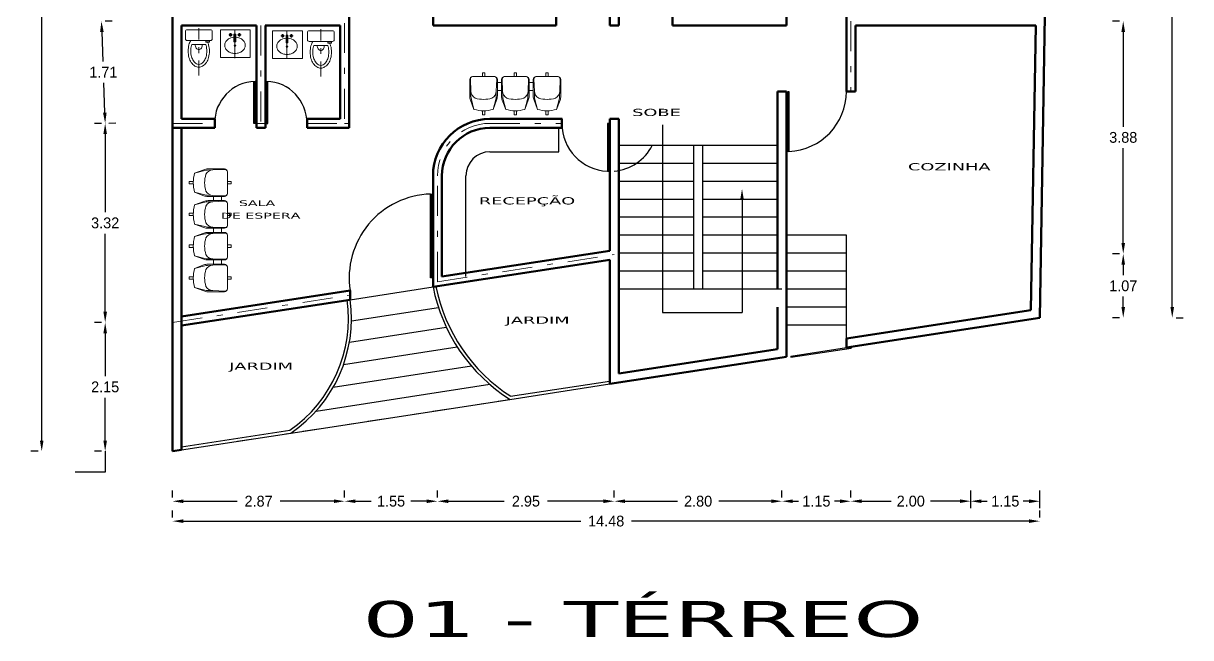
# Model space of a CAD drawing. Extents: x 80.1 to 126.1, y 13.8 to 42.4.
# Drawn here: x 80.09 to 99.58, y 13.78 to 24.03 of the extents above; entities that cross this region are included whole.
import ezdxf

# ---------------------------------------------------------------- set-up
doc = ezdxf.new("R2010")
doc.units = 0
doc.header["$MEASUREMENT"] = 0
doc.header["$PDMODE"] = 2
for name, pattern in [('DASHDOT', [1, 0.5, -0.25, 0, -0.25]), ('DASHDOT2', [0.5, 0.25, -0.125, 0, -0.125]), ('EJES630', [6.3, 5.5, -0.4, 0, -0.4])]:
    doc.linetypes.add(name, pattern=pattern)
doc.layers.get('0').update_dxf_attribs({"linetype": 'CONTINUOUS'})
doc.layers.get('DEFPOINTS').update_dxf_attribs({"linetype": 'CONTINUOUS'})
for name, color, linetype, lineweight in [('EJES', 4, 'EJES630', 13), ('MOB', 7, 'CONTINUOUS', 9), ('MUROS', 5, 'CONTINUOUS', 50)]:
    doc.layers.add(name, color=color, linetype=linetype, lineweight=lineweight)
doc.styles.add('100', font='verdana.ttf', dxfattribs={"width": 1.8, "height": 0.12})
doc.dimstyles.get("Standard").update_dxf_attribs({"dimtxt": 0.18045, "dimasz": 0.18, "dimexe": 0.18, "dimexo": 0.0625, "dimgap": 0.09, "dimtad": 0, "dimtih": 1, "dimtoh": 1, "dimzin": 0, "dimdsep": 46, "dimtxsty": 'Standard', "dimblk2": 'CLOSEDBLANK', "dimcen": 0.09, "dimadec": 0, "dimazin": 0, "dimtfac": 1, "dimtofl": 0, "dimtmove": 0, "dimatfit": 3, "dimfxl": 1, "dimtolj": 1, "dimtzin": 0, "dimarcsym": 0})

# ---------------------------------------------------------------- blocks, each defined once
blk = doc.blocks.new('91040103')
for p, q in [((0.25, -0.41), (0.32, -0.41)), ((0.25, -0.54), (0.32, -0.54)), ((0.78, -0.41), (0.85, -0.41)), ((0.78, -0.54), (0.85, -0.54)), ((1.31, -0.41), (1.38, -0.41)), ((1.31, -0.54), (1.38, -0.54))]:
    blk.add_line(p, q)
for points in [[(0, -0.07), (0, 0), (0.04, 0), (0.04, -0.07)], [(0.53, -0.07), (0.53, 0), (0.57, 0), (0.57, -0.07)], [(1.06, -0.07), (1.06, 0), (1.1, 0), (1.1, -0.07)], [(1.59, -0.07), (1.59, 0), (1.63, 0), (1.63, -0.07)], [(0, -0.64), (0, -0.7), (0.04, -0.7), (0.04, -0.64)], [(0.53, -0.64), (0.53, -0.7), (0.57, -0.7), (0.57, -0.64)], [(1.06, -0.64), (1.06, -0.7), (1.1, -0.7), (1.1, -0.64)], [(1.59, -0.64), (1.59, -0.7), (1.63, -0.7), (1.63, -0.64)]]:
    blk.add_lwpolyline(points)
for points in [[(0.18, -0.093), (0.237, -0.246, -0.08968), (0.25, -0.316), (0.25, -0.59, -0.414214), (0.2, -0.64), (-0.16, -0.64, -0.414214), (-0.21, -0.59), (-0.21, -0.316, -0.08968), (-0.197, -0.246), (-0.14, -0.093)], [(0.206, -0.64, 0.342318), (0.239, -0.596), (0.232, -0.399), (0.23, -0.307, 0.059336), (0.224, -0.26), (0.18, -0.093, 0.146279), (-0.14, -0.093), (-0.184, -0.26, 0.059336), (-0.19, -0.307), (-0.192, -0.399), (-0.199, -0.596, 0.342318), (-0.166, -0.64)], [(0.71, -0.093), (0.767, -0.246, -0.08968), (0.78, -0.316), (0.78, -0.59, -0.414214), (0.73, -0.64), (0.37, -0.64, -0.414214), (0.32, -0.59), (0.32, -0.316, -0.08968), (0.333, -0.246), (0.39, -0.093)], [(0.736, -0.64, 0.342318), (0.769, -0.596), (0.762, -0.399), (0.76, -0.307, 0.059336), (0.754, -0.26), (0.71, -0.093, 0.146279), (0.39, -0.093), (0.346, -0.26, 0.059336), (0.34, -0.307), (0.338, -0.399), (0.331, -0.596, 0.342318), (0.364, -0.64)], [(1.24, -0.093), (1.297, -0.246, -0.08968), (1.31, -0.316), (1.31, -0.59, -0.414214), (1.26, -0.64), (0.9, -0.64, -0.414214), (0.85, -0.59), (0.85, -0.316, -0.08968), (0.863, -0.246), (0.92, -0.093)], [(1.266, -0.64, 0.342318), (1.299, -0.596), (1.292, -0.399), (1.29, -0.307, 0.059336), (1.284, -0.26), (1.24, -0.093, 0.146279), (0.92, -0.093), (0.876, -0.26, 0.059336), (0.87, -0.307), (0.868, -0.399), (0.861, -0.596, 0.342318), (0.894, -0.64)], [(1.77, -0.093), (1.827, -0.246, -0.08968), (1.84, -0.316), (1.84, -0.59, -0.414214), (1.79, -0.64), (1.43, -0.64, -0.414214), (1.38, -0.59), (1.38, -0.316, -0.08968), (1.393, -0.246), (1.45, -0.093)], [(1.796, -0.64, 0.342318), (1.829, -0.596), (1.822, -0.399), (1.82, -0.307, 0.059336), (1.814, -0.26), (1.77, -0.093, 0.146279), (1.45, -0.093), (1.406, -0.26, 0.059336), (1.4, -0.307), (1.398, -0.399), (1.391, -0.596, 0.342318), (1.424, -0.64)], [(0.232, -0.399, 0.27208), (0.16, -0.28, 0.144285), (-0.12, -0.28, 0.27208), (-0.192, -0.399)], [(0.762, -0.399, 0.27208), (0.69, -0.28, 0.144285), (0.41, -0.28, 0.27208), (0.338, -0.399)], [(1.292, -0.399, 0.27208), (1.22, -0.28, 0.144285), (0.94, -0.28, 0.27208), (0.868, -0.399)], [(1.822, -0.399, 0.27208), (1.75, -0.28, 0.144285), (1.47, -0.28, 0.27208), (1.398, -0.399)]]:
    blk.add_lwpolyline(points, format="xyb")
blk = doc.blocks.new('91040102')
for p, q in [((0.25, -0.41), (0.32, -0.41)), ((0.25, -0.54), (0.32, -0.54)), ((0.78, -0.41), (0.85, -0.41)), ((0.78, -0.54), (0.85, -0.54))]:
    blk.add_line(p, q)
for points in [[(0, -0.07), (0, 0), (0.04, 0), (0.04, -0.07)], [(0.53, -0.07), (0.53, 0), (0.57, 0), (0.57, -0.07)], [(1.06, -0.07), (1.06, 0), (1.1, 0), (1.1, -0.07)], [(0, -0.64), (0, -0.7), (0.04, -0.7), (0.04, -0.64)], [(0.53, -0.64), (0.53, -0.7), (0.57, -0.7), (0.57, -0.64)], [(1.06, -0.64), (1.06, -0.7), (1.1, -0.7), (1.1, -0.64)]]:
    blk.add_lwpolyline(points)
for points in [[(0.18, -0.093), (0.237, -0.246, -0.08968), (0.25, -0.316), (0.25, -0.59, -0.414214), (0.2, -0.64), (-0.16, -0.64, -0.414214), (-0.21, -0.59), (-0.21, -0.316, -0.08968), (-0.197, -0.246), (-0.14, -0.093)], [(0.206, -0.64, 0.342318), (0.239, -0.596), (0.232, -0.399), (0.23, -0.307, 0.059336), (0.224, -0.26), (0.18, -0.093, 0.146279), (-0.14, -0.093), (-0.184, -0.26, 0.059336), (-0.19, -0.307), (-0.192, -0.399), (-0.199, -0.596, 0.342318), (-0.166, -0.64)], [(0.71, -0.093), (0.767, -0.246, -0.08968), (0.78, -0.316), (0.78, -0.59, -0.414214), (0.73, -0.64), (0.37, -0.64, -0.414214), (0.32, -0.59), (0.32, -0.316, -0.08968), (0.333, -0.246), (0.39, -0.093)], [(0.736, -0.64, 0.342318), (0.769, -0.596), (0.762, -0.399), (0.76, -0.307, 0.059336), (0.754, -0.26), (0.71, -0.093, 0.146279), (0.39, -0.093), (0.346, -0.26, 0.059336), (0.34, -0.307), (0.338, -0.399), (0.331, -0.596, 0.342318), (0.364, -0.64)], [(1.24, -0.093), (1.297, -0.246, -0.08968), (1.31, -0.316), (1.31, -0.59, -0.414214), (1.26, -0.64), (0.9, -0.64, -0.414214), (0.85, -0.59), (0.85, -0.316, -0.08968), (0.863, -0.246), (0.92, -0.093)], [(1.266, -0.64, 0.342318), (1.299, -0.596), (1.292, -0.399), (1.29, -0.307, 0.059336), (1.284, -0.26), (1.24, -0.093, 0.146279), (0.92, -0.093), (0.876, -0.26, 0.059336), (0.87, -0.307), (0.868, -0.399), (0.861, -0.596, 0.342318), (0.894, -0.64)], [(0.232, -0.399, 0.27208), (0.16, -0.28, 0.144285), (-0.12, -0.28, 0.27208), (-0.192, -0.399)], [(0.762, -0.399, 0.27208), (0.69, -0.28, 0.144285), (0.41, -0.28, 0.27208), (0.338, -0.399)], [(1.292, -0.399, 0.27208), (1.22, -0.28, 0.144285), (0.94, -0.28, 0.27208), (0.868, -0.399)]]:
    blk.add_lwpolyline(points, format="xyb")
blk = doc.blocks.new('*D28')
at = {"color": 0, "lineweight": -2}
for p, q in [((82.584, 16.121), (82.584, 16.238)), ((85.458, 16.121), (85.458, 16.238)), ((82.764, 16.058), (83.661, 16.058)), ((85.278, 16.058), (84.382, 16.058))]:
    blk.add_line(p, q, dxfattribs=at)
at = {"color": 0}
for points in [[(82.764, 16.088), (82.764, 16.028), (82.584, 16.058)], [(85.278, 16.088), (85.278, 16.028), (85.458, 16.058)]]:
    blk.add_solid(points, dxfattribs=at)
at = {"layer": 'DEFPOINTS', "color": 0}
for p in [(82.584, 16.058), (85.458, 16.058), (85.458, 16.058)]:
    blk.add_point(p, dxfattribs=at)
at = {"color": 0, "insert": (84.021, 16.058), "char_height": 0.1804, "attachment_point": 5}
blk.add_mtext('\\A1;2.87', dxfattribs=at)
blk = doc.blocks.new('_ClosedBlank')
at = {"color": 0, "linetype": 'ByBlock', "lineweight": -2}
for p, q in [((-1, 0.17), (0, 0)), ((-1, 0.17), (-1, -0.17)), ((0, 0), (-1, -0.17))]:
    blk.add_line(p, q, dxfattribs=at)
blk = doc.blocks.new('*D29')
at = {"color": 0, "lineweight": -2}
for p, q in [((85.458, 16.121), (85.458, 16.238)), ((87.008, 16.121), (87.008, 16.238)), ((85.638, 16.058), (85.903, 16.058)), ((86.828, 16.058), (86.564, 16.058))]:
    blk.add_line(p, q, dxfattribs=at)
at = {"color": 0}
for points in [[(85.638, 16.088), (85.638, 16.028), (85.458, 16.058)], [(86.828, 16.088), (86.828, 16.028), (87.008, 16.058)]]:
    blk.add_solid(points, dxfattribs=at)
at = {"layer": 'DEFPOINTS', "color": 0}
for p in [(85.458, 16.058), (87.008, 16.058), (87.008, 16.058)]:
    blk.add_point(p, dxfattribs=at)
at = {"color": 0, "insert": (86.233, 16.058), "char_height": 0.1804, "attachment_point": 5}
blk.add_mtext('\\A1;1.55', dxfattribs=at)
blk = doc.blocks.new('*D30')
at = {"color": 0, "lineweight": -2}
for p, q in [((87.008, 16.121), (87.008, 16.238)), ((89.959, 16.121), (89.959, 16.238)), ((87.188, 16.058), (88.123, 16.058)), ((89.779, 16.058), (88.844, 16.058))]:
    blk.add_line(p, q, dxfattribs=at)
at = {"color": 0}
for points in [[(87.188, 16.088), (87.188, 16.028), (87.008, 16.058)], [(89.779, 16.088), (89.779, 16.028), (89.959, 16.058)]]:
    blk.add_solid(points, dxfattribs=at)
at = {"layer": 'DEFPOINTS', "color": 0}
for p in [(87.008, 16.058), (89.959, 16.058), (89.959, 16.058)]:
    blk.add_point(p, dxfattribs=at)
at = {"color": 0, "insert": (88.484, 16.058), "char_height": 0.1804, "attachment_point": 5}
blk.add_mtext('\\A1;2.95', dxfattribs=at)
blk = doc.blocks.new('*D31')
at = {"color": 0, "lineweight": -2}
for p, q in [((89.959, 16.121), (89.959, 16.238)), ((92.759, 16.121), (92.759, 16.238)), ((90.139, 16.058), (91.014, 16.058)), ((92.579, 16.058), (91.705, 16.058))]:
    blk.add_line(p, q, dxfattribs=at)
at = {"color": 0}
for points in [[(90.139, 16.088), (90.139, 16.028), (89.959, 16.058)], [(92.579, 16.088), (92.579, 16.028), (92.759, 16.058)]]:
    blk.add_solid(points, dxfattribs=at)
at = {"layer": 'DEFPOINTS', "color": 0}
for p in [(89.959, 16.058), (92.759, 16.058), (92.759, 16.058)]:
    blk.add_point(p, dxfattribs=at)
at = {"color": 0, "insert": (91.359, 16.058), "char_height": 0.1804, "attachment_point": 5}
blk.add_mtext('\\A1;2.80', dxfattribs=at)
blk = doc.blocks.new('*D32')
at = {"color": 0, "lineweight": -2}
for p, q in [((92.759, 16.121), (92.759, 16.238)), ((93.909, 16.121), (93.909, 16.238)), ((92.939, 16.058), (93.034, 16.058)), ((93.729, 16.058), (93.635, 16.058))]:
    blk.add_line(p, q, dxfattribs=at)
at = {"color": 0}
for points in [[(92.939, 16.088), (92.939, 16.028), (92.759, 16.058)], [(93.729, 16.088), (93.729, 16.028), (93.909, 16.058)]]:
    blk.add_solid(points, dxfattribs=at)
at = {"layer": 'DEFPOINTS', "color": 0}
for p in [(92.759, 16.058), (93.909, 16.058), (93.909, 16.058)]:
    blk.add_point(p, dxfattribs=at)
at = {"color": 0, "insert": (93.334, 16.058), "char_height": 0.1804, "attachment_point": 5}
blk.add_mtext('\\A1;1.15', dxfattribs=at)
blk = doc.blocks.new('*D33')
at = {"color": 0, "lineweight": -2}
for p, q in [((82.584, 15.789), (82.584, 15.906)), ((97.064, 15.789), (97.064, 15.906)), ((82.764, 15.726), (89.403, 15.726)), ((96.884, 15.726), (90.245, 15.726))]:
    blk.add_line(p, q, dxfattribs=at)
at = {"color": 0}
for points in [[(82.764, 15.756), (82.764, 15.696), (82.584, 15.726)], [(96.884, 15.756), (96.884, 15.696), (97.064, 15.726)]]:
    blk.add_solid(points, dxfattribs=at)
at = {"layer": 'DEFPOINTS', "color": 0}
for p in [(82.584, 15.726), (97.064, 15.726), (97.064, 15.726)]:
    blk.add_point(p, dxfattribs=at)
at = {"color": 0, "insert": (89.824, 15.726), "char_height": 0.1804, "attachment_point": 5}
blk.add_mtext('\\A1;14.48', dxfattribs=at)
blk = doc.blocks.new('*D34')
at = {"color": 0, "lineweight": -2}
for p, q in [((93.909, 16.122), (93.909, 16.239)), ((95.909, 16.122), (95.909, 16.239)), ((94.089, 16.059), (94.579, 16.059)), ((95.729, 16.059), (95.24, 16.059))]:
    blk.add_line(p, q, dxfattribs=at)
at = {"color": 0}
for points in [[(94.089, 16.089), (94.089, 16.029), (93.909, 16.059)], [(95.729, 16.089), (95.729, 16.029), (95.909, 16.059)]]:
    blk.add_solid(points, dxfattribs=at)
at = {"layer": 'DEFPOINTS', "color": 0}
for p in [(93.909, 16.059), (95.909, 16.059), (95.909, 16.059)]:
    blk.add_point(p, dxfattribs=at)
at = {"color": 0, "insert": (94.909, 16.059), "char_height": 0.1804, "attachment_point": 5}
blk.add_mtext('\\A1;2.00', dxfattribs=at)
blk = doc.blocks.new('*D35')
at = {"color": 0, "lineweight": -2}
for p, q in [((95.909, 15.941), (95.909, 16.238)), ((97.064, 15.941), (97.064, 16.238)), ((96.089, 16.058), (96.186, 16.058)), ((96.884, 16.058), (96.787, 16.058))]:
    blk.add_line(p, q, dxfattribs=at)
at = {"color": 0}
for points in [[(96.089, 16.088), (96.089, 16.028), (95.909, 16.058)], [(96.884, 16.088), (96.884, 16.028), (97.064, 16.058)]]:
    blk.add_solid(points, dxfattribs=at)
at = {"layer": 'DEFPOINTS', "color": 0}
for p in [(97.064, 16.058), (95.909, 15.878), (97.064, 15.878)]:
    blk.add_point(p, dxfattribs=at)
at = {"color": 0, "insert": (96.487, 16.058), "char_height": 0.1804, "attachment_point": 5}
blk.add_mtext('\\A1;1.15', dxfattribs=at)
blk = doc.blocks.new('*D50')
at = {"color": 0, "lineweight": -2}
for p, q in [((98.393, 20.188), (98.276, 20.188)), ((98.456, 20.008), (98.456, 19.834)), ((98.456, 19.299), (98.456, 19.473)), ((98.393, 19.119), (98.276, 19.119))]:
    blk.add_line(p, q, dxfattribs=at)
at = {"color": 0}
for points in [[(98.426, 20.008), (98.486, 20.008), (98.456, 20.188)], [(98.426, 19.299), (98.486, 19.299), (98.456, 19.119)]]:
    blk.add_solid(points, dxfattribs=at)
at = {"layer": 'DEFPOINTS', "color": 0}
for p in [(98.456, 20.188), (98.456, 19.119), (98.456, 19.119)]:
    blk.add_point(p, dxfattribs=at)
at = {"color": 0, "insert": (98.456, 19.653), "char_height": 0.1804, "attachment_point": 5}
blk.add_mtext('\\A1;1.07', dxfattribs=at)
blk = doc.blocks.new('*D51')
at = {"color": 0, "lineweight": -2}
for p, q in [((99.337, 39.31), (99.454, 39.31)), ((99.274, 39.13), (99.274, 29.395)), ((99.274, 19.299), (99.274, 29.035)), ((99.337, 19.119), (99.454, 19.119))]:
    blk.add_line(p, q, dxfattribs=at)
at = {"color": 0}
for points in [[(99.244, 39.13), (99.304, 39.13), (99.274, 39.31)], [(99.244, 19.299), (99.304, 19.299), (99.274, 19.119)]]:
    blk.add_solid(points, dxfattribs=at)
at = {"layer": 'DEFPOINTS', "color": 0}
for p in [(99.274, 39.31), (99.274, 19.119), (99.274, 19.119)]:
    blk.add_point(p, dxfattribs=at)
at = {"color": 0, "insert": (99.274, 29.215), "char_height": 0.1804, "attachment_point": 5}
blk.add_mtext('\\A1;20.19', dxfattribs=at)
blk = doc.blocks.new('*D52')
at = {"color": 0, "lineweight": -2}
for p, q in [((80.464, 41.092), (80.581, 41.092)), ((80.401, 40.912), (80.401, 29.172)), ((80.401, 17.071), (80.401, 28.812)), ((80.339, 16.891), (80.221, 16.891))]:
    blk.add_line(p, q, dxfattribs=at)
at = {"color": 0}
for points in [[(80.371, 40.912), (80.431, 40.912), (80.401, 41.092)], [(80.371, 17.071), (80.431, 17.071), (80.401, 16.891)]]:
    blk.add_solid(points, dxfattribs=at)
at = {"layer": 'DEFPOINTS', "color": 0}
for p in [(80.401, 41.092), (80.401, 16.891), (80.401, 16.891)]:
    blk.add_point(p, dxfattribs=at)
at = {"color": 0, "insert": (80.401, 28.992), "char_height": 0.1804, "attachment_point": 5}
blk.add_mtext('\\A1;24.20', dxfattribs=at)
blk = doc.blocks.new('*D62')
at = {"color": 0, "lineweight": -2}
for p, q in [((81.46, 24.074), (81.578, 24.079)), ((81.405, 23.892), (81.423, 23.399)), ((81.454, 22.545), (81.436, 23.039)), ((81.523, 22.368), (81.64, 22.372))]:
    blk.add_line(p, q, dxfattribs=at)
at = {"color": 0}
for points in [[(81.435, 23.893), (81.375, 23.891), (81.398, 24.072)], [(81.484, 22.546), (81.424, 22.544), (81.46, 22.365)]]:
    blk.add_solid(points, dxfattribs=at)
at = {"layer": 'DEFPOINTS', "color": 0}
for p in [(81.398, 24.072), (81.46, 22.365), (81.46, 22.365)]:
    blk.add_point(p, dxfattribs=at)
at = {"color": 0, "insert": (81.429, 23.219), "char_height": 0.1804, "attachment_point": 5}
blk.add_mtext('\\A1;1.71', dxfattribs=at)
blk = doc.blocks.new('*D63')
at = {"color": 0, "lineweight": -2}
for p, q in [((81.398, 22.365), (81.28, 22.365)), ((81.46, 22.185), (81.46, 20.884)), ((81.46, 19.221), (81.46, 20.523)), ((81.398, 19.041), (81.28, 19.041))]:
    blk.add_line(p, q, dxfattribs=at)
at = {"color": 0}
for points in [[(81.43, 22.185), (81.49, 22.185), (81.46, 22.365)], [(81.43, 19.221), (81.49, 19.221), (81.46, 19.041)]]:
    blk.add_solid(points, dxfattribs=at)
at = {"layer": 'DEFPOINTS', "color": 0}
for p in [(81.46, 22.365), (81.46, 19.041), (81.46, 19.041)]:
    blk.add_point(p, dxfattribs=at)
at = {"color": 0, "insert": (81.46, 20.703), "char_height": 0.1804, "attachment_point": 5}
blk.add_mtext('\\A1;3.32', dxfattribs=at)
blk = doc.blocks.new('*D64')
at = {"color": 0, "lineweight": -2}
for p, q in [((81.398, 19.041), (81.28, 19.041)), ((81.46, 18.861), (81.46, 18.147)), ((81.46, 17.071), (81.46, 17.786)), ((81.398, 16.891), (81.28, 16.891))]:
    blk.add_line(p, q, dxfattribs=at)
at = {"color": 0}
for points in [[(81.43, 18.861), (81.49, 18.861), (81.46, 19.041)], [(81.43, 17.071), (81.49, 17.071), (81.46, 16.891)]]:
    blk.add_solid(points, dxfattribs=at)
at = {"layer": 'DEFPOINTS', "color": 0}
for p in [(81.46, 19.041), (81.46, 16.891), (81.46, 16.891)]:
    blk.add_point(p, dxfattribs=at)
at = {"color": 0, "insert": (81.46, 17.966), "char_height": 0.1804, "attachment_point": 5}
blk.add_mtext('\\A1;2.15', dxfattribs=at)
blk = doc.blocks.new('*D66')
at = {"color": 0, "lineweight": -2}
for p, q in [((98.393, 24.072), (98.276, 24.072)), ((98.456, 23.892), (98.456, 22.31)), ((98.456, 20.368), (98.456, 21.95)), ((98.393, 20.188), (98.276, 20.188))]:
    blk.add_line(p, q, dxfattribs=at)
at = {"color": 0}
for points in [[(98.426, 23.892), (98.486, 23.892), (98.456, 24.072)], [(98.426, 20.368), (98.486, 20.368), (98.456, 20.188)]]:
    blk.add_solid(points, dxfattribs=at)
at = {"layer": 'DEFPOINTS', "color": 0}
for p in [(98.456, 24.072), (98.456, 20.188), (98.456, 20.188)]:
    blk.add_point(p, dxfattribs=at)
at = {"color": 0, "insert": (98.456, 22.13), "char_height": 0.1804, "attachment_point": 5}
blk.add_mtext('\\A1;3.88', dxfattribs=at)
blk = doc.blocks.new('WCCAJA')
at = {"linetype": 'DASHDOT2'}
blk.add_line((0, -0.79), (0, 0), dxfattribs=at)
for points in [[(-0.223, -0.053), (-0.223, -0.178, 0.414214), (-0.196, -0.205), (0.196, -0.205, 0.414214), (0.223, -0.178), (0.223, -0.053, 0.414214), (0.196, -0.027), (-0.196, -0.027, 0.414214)], [(-0.115, -0.272, 0.018298), (-0.121, -0.288, 0.067459), (-0.134, -0.383, 0.067459), (-0.121, -0.477, 0.079812), (-0.089, -0.547, 0.107118), (-0.04, -0.594, 0.139889), (0, -0.605, 0.139889), (0.04, -0.594, 0.107118), (0.089, -0.547, 0.079812), (0.121, -0.477, 0.067459), (0.134, -0.383, 0.067459), (0.121, -0.288, 0.018298), (0.115, -0.272)]]:
    blk.add_lwpolyline(points, format="xyb", close=True)
for points in [[(-0.147, -0.232, 0.042039), (-0.164, -0.277, 0.067459), (-0.178, -0.383, 0.067459), (-0.164, -0.489, 0.079812), (-0.126, -0.572, 0.107118), (-0.064, -0.632, 0.139889), (0, -0.65, 0.139889), (0.064, -0.632, 0.107118), (0.126, -0.572, 0.079812), (0.164, -0.489, 0.067459), (0.178, -0.383, 0.067459), (0.164, -0.277, 0.068576), (0.133, -0.205, 0.107118)], [(-0.133, -0.205, 0.008988), (-0.138, -0.214, 0.067459)], [(-0.06, -0.272, 0.059324), (-0.055, -0.303, 0.07998), (-0.043, -0.331, 0.107107), (-0.022, -0.351, 0.139517), (0, -0.357, 0.139517), (0.022, -0.351, 0.107107), (0.043, -0.331, 0.07998), (0.055, -0.303, 0.059324), (0.06, -0.272, 0.067669)]]:
    blk.add_lwpolyline(points, format="xyb")
blk.add_lwpolyline([(-0.116, -0.214), (-0.116, -0.232), (-0.178, -0.232), (-0.178, -0.214)], close=True)

msp = doc.modelspace()

# ---------------------------------------------------------------- linework, layer by layer
for p, q in [((89.885, 23.997), (89.885, 23.997)), ((83.944, 22.365), (83.944, 23.064)), ((83.964, 22.365), (83.964, 23.065)), ((84.154, 22.365), (84.154, 23.065)), ((84.174, 22.365), (84.174, 23.064)), ((92.854, 22.897), (92.874, 22.897)), ((92.854, 22.897), (92.854, 21.898)), ((92.874, 22.897), (92.874, 21.898)), ((83.964, 22.365), (83.944, 22.365)), ((84.154, 22.365), (84.174, 22.365)), ((89.034, 21.89), (89.034, 22.29)), ((89.864, 22.365), (89.844, 22.365)), ((89.844, 22.365), (89.844, 21.566)), ((89.864, 22.365), (89.864, 21.566)), ((90.766, 22.341), (90.766, 19.206)), ((87.883, 21.89), (89.034, 21.89)), ((92.684, 21.997), (90.034, 21.997)), ((91.284, 21.997), (91.284, 19.597)), ((91.434, 21.997), (91.434, 19.597)), ((92.874, 21.898), (92.854, 21.898)), ((91.284, 21.697), (90.034, 21.697)), ((92.684, 21.697), (91.434, 21.697)), ((87.483, 19.809), (87.483, 21.49)), ((89.844, 21.566), (89.864, 21.566)), ((91.284, 21.397), (90.034, 21.397)), ((92.684, 21.397), (91.434, 21.397)), ((86.893, 19.786), (86.893, 21.186)), ((86.893, 21.186), (86.913, 21.186)), ((86.913, 19.786), (86.913, 21.186)), ((91.284, 21.097), (90.034, 21.097)), ((91.284, 21.097), (90.034, 21.097)), ((92.684, 21.097), (91.434, 21.097)), ((92.684, 21.097), (91.434, 21.097)), ((92.092, 21.093), (92.092, 19.206)), ((91.284, 20.797), (90.034, 20.797)), ((92.684, 20.797), (91.434, 20.797)), ((91.284, 20.497), (90.034, 20.497)), ((92.684, 20.497), (91.434, 20.497)), ((93.834, 20.497), (92.834, 20.497)), ((93.834, 18.774), (93.834, 20.497)), ((91.284, 20.197), (90.034, 20.197)), ((92.684, 20.197), (91.434, 20.197)), ((93.834, 20.197), (92.834, 20.197)), ((91.284, 19.897), (90.034, 19.897)), ((92.684, 19.897), (91.434, 19.897)), ((93.834, 19.897), (92.834, 19.897)), ((86.913, 19.786), (86.893, 19.786)), ((85.549, 19.422), (86.933, 19.635)), ((92.759, 19.597), (90.034, 19.597)), ((93.834, 19.597), (92.834, 19.597)), ((85.57, 19.071), (87.022, 19.294)), ((93.834, 19.297), (92.834, 19.297)), ((96.922, 19.297), (96.917, 19.297)), ((90.766, 19.206), (92.092, 19.206)), ((85.537, 18.712), (87.155, 18.961)), ((93.834, 18.997), (92.834, 18.997)), ((85.441, 18.343), (87.337, 18.634)), ((92.909, 18.48), (93.909, 18.634)), ((92.909, 18.46), (93.912, 18.614)), ((93.909, 18.634), (93.912, 18.614)), ((92.909, 18.48), (92.909, 18.46)), ((85.267, 17.962), (87.573, 18.317)), ((84.981, 17.564), (87.879, 18.01)), ((84.561, 17.196), (88.218, 17.758))]:
    msp.add_line(p, q)
at = {"color": 2}
for p, q in [((88.218, 17.758), (89.884, 18.015)), ((88.229, 17.81), (89.877, 18.064)), ((82.734, 16.965), (84.542, 17.243)), ((82.734, 16.915), (84.561, 17.196))]:
    msp.add_line(p, q, dxfattribs=at)
at = {"color": 1}
for p, q in [((81.46, 16.891), (81.46, 16.543)), ((81.46, 16.543), (80.96, 16.543))]:
    msp.add_line(p, q, dxfattribs=at)
for centre, radius, start, end in [((83.981, 22.372), 0.694, 91.4471, 180.5362), ((84.136, 22.372), 0.694, 359.4638, 88.5529), ((92.834, 22.897), 1, 272.2924, 0), ((89.884, 22.365), 0.8, 180, 267.134), ((87.883, 21.49), 0.4, 90, 180), ((89.884, 22.365), 0.8, 275.3794, 332.5847), ((86.933, 19.786), 1.4, 91.6372, 188.7462)]:
    msp.add_arc(centre, radius, start, end)
at = {"color": 2}
for centre, radius, start, end in [((89.764, 20.195), 2.885, 191.1919, 237.6104), ((89.764, 20.195), 2.835, 191.1919, 237.2327), ((83.255, 19.108), 2.266, 304.6157, 7.7896), ((83.255, 19.108), 2.316, 304.3301, 7.7896)]:
    msp.add_arc(centre, radius, start, end, dxfattribs=at)
msp.add_solid([(92.062, 21.093), (92.122, 21.093), (92.092, 21.273)])
at = {"layer": 'EJES', "linetype": 'DASHDOT'}
for p, q in [((97.064, 19.119), (97.407, 39.31)), ((85.458, 22.44), (85.458, 26.447)), ((84.059, 23.997), (84.059, 22.365)), ((93.909, 24.072), (93.909, 22.897)), ((82.584, 22.365), (83.288, 22.365)), ((83.984, 22.365), (84.134, 22.365)), ((84.83, 22.365), (85.533, 22.365)), ((85.458, 22.365), (85.533, 22.365)), ((87.883, 22.365), (89.084, 22.365)), ((87.883, 22.365), (89.084, 22.365)), ((87.008, 19.722), (87.008, 21.49)), ((87.008, 19.722), (87.008, 21.49)), ((87.008, 19.722), (89.959, 20.176)), ((82.584, 19.041), (85.549, 19.498)), ((93.909, 18.634), (97.064, 19.119)), ((82.584, 16.891), (92.834, 18.468))]:
    msp.add_line(p, q, dxfattribs=at)
msp.add_arc((87.883, 21.49), 0.875, 90, 180, dxfattribs=at)
at = {"layer": 'MOB'}
for p, q in [((83.525, 23.844), (83.583, 23.844)), ((83.554, 23.873), (83.554, 23.815)), ((83.627, 23.915), (83.627, 23.456)), ((83.67, 23.844), (83.729, 23.844)), ((83.7, 23.873), (83.7, 23.815)), ((84.393, 23.827), (84.452, 23.827)), ((84.423, 23.856), (84.423, 23.798)), ((84.495, 23.899), (84.495, 23.44)), ((84.539, 23.827), (84.597, 23.827)), ((84.568, 23.856), (84.568, 23.798))]:
    msp.add_line(p, q, dxfattribs=at)
for points in [[(83.384, 23.927), (83.883, 23.927), (83.883, 23.466), (83.384, 23.466)], [(83.643, 23.856), (83.61, 23.856), (83.61, 23.724), (83.643, 23.724)], [(84.253, 23.91), (84.752, 23.91), (84.752, 23.449), (84.253, 23.449)], [(84.512, 23.839), (84.479, 23.839), (84.479, 23.707), (84.512, 23.707)]]:
    msp.add_lwpolyline(points, close=True, dxfattribs=at)
for points in [[(83.643, 23.804, -0.06071), (83.694, 23.794, -0.088636), (83.748, 23.765, -0.105076), (83.786, 23.719, -0.120634), (83.798, 23.668, -0.120634), (83.786, 23.618, -0.105076), (83.748, 23.572, -0.088636), (83.694, 23.543, -0.079717), (83.627, 23.532, -0.079717), (83.56, 23.543, -0.088636), (83.506, 23.572, -0.105076), (83.468, 23.618, -0.120634), (83.455, 23.668, -0.120634), (83.468, 23.719, -0.105076), (83.506, 23.765, -0.088636), (83.56, 23.794, -0.06071), (83.61, 23.804)], [(84.512, 23.787, -0.06071), (84.563, 23.777, -0.088636), (84.617, 23.748, -0.105076), (84.654, 23.702, -0.120634), (84.667, 23.652, -0.120634), (84.654, 23.601, -0.105076), (84.617, 23.555, -0.088636), (84.563, 23.526, -0.079717), (84.495, 23.515, -0.079717), (84.428, 23.526, -0.088636), (84.374, 23.555, -0.105076), (84.337, 23.601, -0.120634), (84.324, 23.652, -0.120634), (84.337, 23.702, -0.105076), (84.374, 23.748, -0.088636), (84.428, 23.777, -0.06071), (84.479, 23.787)]]:
    msp.add_lwpolyline(points, format="xyb", dxfattribs=at)
for centre, radius in [((83.554, 23.844), 0.0219), ((83.7, 23.844), 0.0219), ((84.423, 23.827), 0.0219), ((84.568, 23.827), 0.0219), ((83.627, 23.663), 0.0127), ((84.495, 23.646), 0.0127)]:
    msp.add_circle(centre, radius, dxfattribs=at)
at = {"layer": 'MUROS', "linetype": 'Continuous'}
for p, q in [((97.064, 19.119), (97.407, 39.31)), ((82.584, 38.891), (82.584, 16.891)), ((90.034, 28.547), (90.034, 23.997)), ((86.933, 23.997), (86.933, 27.347)), ((89.884, 27.347), (89.884, 23.997)), ((92.834, 27.347), (92.834, 23.997)), ((85.533, 22.44), (85.533, 26.447)), ((82.734, 23.997), (83.984, 23.997)), ((82.734, 23.997), (82.734, 22.44)), ((82.734, 23.997), (82.734, 22.44)), ((82.734, 22.44), (82.734, 23.997)), ((83.984, 23.997), (83.984, 22.29)), ((84.129, 23.997), (85.383, 23.997)), ((84.134, 23.997), (84.134, 22.29)), ((84.134, 23.997), (85.383, 23.997)), ((85.383, 22.44), (85.383, 23.997)), ((86.933, 23.997), (88.987, 23.997)), ((88.987, 24.147), (88.987, 23.997)), ((89.884, 23.997), (90.034, 23.997)), ((90.934, 23.997), (90.934, 24.147)), ((90.934, 23.997), (92.834, 23.997)), ((93.834, 24.147), (93.834, 23.997)), ((93.834, 23.997), (93.834, 22.897)), ((93.984, 23.997), (93.984, 22.897)), ((93.984, 23.997), (96.997, 23.997)), ((96.916, 19.248), (96.997, 23.997)), ((92.684, 22.897), (92.834, 22.897)), ((92.684, 22.897), (92.684, 19.597)), ((92.834, 22.897), (92.834, 18.468)), ((93.834, 22.897), (93.984, 22.897)), ((82.734, 22.44), (83.288, 22.44)), ((83.288, 22.44), (83.288, 22.29)), ((84.129, 22.44), (84.134, 22.44)), ((84.83, 22.44), (85.383, 22.44)), ((84.83, 22.44), (84.83, 22.29)), ((84.83, 22.44), (85.383, 22.44)), ((85.533, 22.29), (85.533, 22.44)), ((87.883, 22.44), (89.088, 22.44)), ((89.084, 22.44), (89.084, 22.29)), ((89.884, 22.44), (89.884, 20.24)), ((89.884, 22.44), (90.034, 22.44)), ((90.034, 22.44), (90.034, 18.189)), ((82.584, 22.29), (83.288, 22.29)), ((82.734, 19.14), (82.734, 22.29)), ((82.734, 22.29), (82.734, 19.14)), ((82.734, 22.29), (82.734, 16.915)), ((83.984, 22.29), (84.134, 22.29)), ((84.83, 22.29), (85.533, 22.29)), ((87.883, 22.29), (89.088, 22.29)), ((86.933, 19.635), (86.933, 21.49)), ((87.083, 19.809), (87.083, 21.49)), ((86.933, 19.635), (89.884, 20.089)), ((87.083, 19.809), (89.884, 20.24)), ((89.884, 20.089), (89.884, 18.015)), ((82.734, 19.14), (85.549, 19.573)), ((85.549, 19.422), (85.549, 19.573)), ((82.734, 18.989), (85.549, 19.422)), ((92.684, 19.297), (92.684, 18.597)), ((93.834, 18.774), (96.916, 19.248)), ((93.834, 18.622), (97.064, 19.119)), ((93.834, 18.622), (93.834, 18.774)), ((90.034, 18.189), (92.684, 18.597)), ((89.884, 18.015), (92.834, 18.468)), ((82.584, 16.891), (82.734, 16.915))]:
    msp.add_line(p, q, dxfattribs=at)
for radius in [0.95, 0.8]:
    msp.add_arc((87.883, 21.49), radius, 90, 180, dxfattribs=at)

# ---------------------------------------------------------------- block references
at = {"layer": 'MOB', "xscale": -1}
for p in [(83.023, 23.954), (85.06, 23.938)]:
    msp.add_blockref('WCCAJA', p, dxfattribs=at)
at = {"layer": 'MOB', "xscale": -1, "rotation": 180}
msp.add_blockref('91040102', (87.757, 22.506), dxfattribs=at)
at = {"layer": 'MOB', "rotation": 90.00000033422022}
msp.add_blockref('91040103', (82.861, 19.765), dxfattribs=at)

# ---------------------------------------------------------------- texts
at = {"color": 0, "style": '100', "width": 1.8}
for s, height, p in [('SOBE', 0.12, (90.258, 22.488)), ('COZINHA', 0.12, (94.863, 21.581)), ('RECEPÇÃO', 0.12, (87.698, 21.012)), ('JARDIM', 0.12, (88.146, 19.021)), ('JARDIM', 0.12, (83.529, 18.252)), ('01 - TÉRREO', 0.6, (85.755, 13.793))]:
    msp.add_text(s, height=height, dxfattribs=at).set_placement(p)
at = {"style": '100', "width": 1.8}
for s, p in [('SALA ', (83.692, 20.985)), ('DE ESPERA', (83.392, 20.776))]:
    msp.add_text(s, height=0.096, dxfattribs=at).set_placement(p)

# ---------------------------------------------------------------- dimensions: what is measured, and where the dimension line sits
at = {"color": 1}
for p1, p2, picture, middle in [((80.401, 41.092), (80.401, 16.891), '*D52', (80.401, 28.992)), ((81.398, 24.072), (81.46, 22.365), '*D62', (81.429, 23.219))]:
    dim = msp.add_aligned_dim(p1=p1, p2=p2, distance=0, dimstyle='Standard', dxfattribs=at)
    dim.commit()
    dim.dimension.update_dxf_attribs({"geometry": picture, "text_midpoint": middle})
for base, p1, p2, picture, middle in [((99.274, 19.119), (99.274, 39.31), (99.274, 19.119), '*D51', (99.274, 29.215)), ((98.456, 20.188), (98.456, 24.072), (98.456, 20.188), '*D66', (98.456, 22.13)), ((81.46, 19.041), (81.46, 22.365), (81.46, 19.041), '*D63', (81.46, 20.703)), ((98.456, 19.119), (98.456, 20.188), (98.456, 19.119), '*D50', (98.456, 19.653)), ((81.46, 16.891), (81.46, 19.041), (81.46, 16.891), '*D64', (81.46, 17.966))]:
    dim = msp.add_linear_dim(base=base, p1=p1, p2=p2, angle=90, dimstyle='Standard', dxfattribs=at)
    dim.commit()
    dim.dimension.update_dxf_attribs({"geometry": picture, "text_midpoint": middle})
for base, p1, p2, picture, middle in [((85.458, 16.058), (82.584, 16.058), (85.458, 16.058), '*D28', (84.021, 16.058)), ((87.008, 16.058), (85.458, 16.058), (87.008, 16.058), '*D29', (86.233, 16.058)), ((89.959, 16.058), (87.008, 16.058), (89.959, 16.058), '*D30', (88.484, 16.058)), ((92.759, 16.058), (89.959, 16.058), (92.759, 16.058), '*D31', (91.359, 16.058)), ((93.909, 16.058), (92.759, 16.058), (93.909, 16.058), '*D32', (93.334, 16.058)), ((95.909, 16.059), (93.909, 16.059), (95.909, 16.059), '*D34', (94.909, 16.059)), ((97.0639, 16.0581), (95.9093, 15.8781), (97.0639, 15.8781), '*D35', (96.4866, 16.0581)), ((97.064, 15.726), (82.584, 15.726), (97.064, 15.726), '*D33', (89.824, 15.726))]:
    dim = msp.add_linear_dim(base=base, p1=p1, p2=p2, dimstyle='Standard', dxfattribs=at)
    dim.commit()
    dim.dimension.update_dxf_attribs({"geometry": picture, "text_midpoint": middle})

doc.saveas('drawing.dxf')
